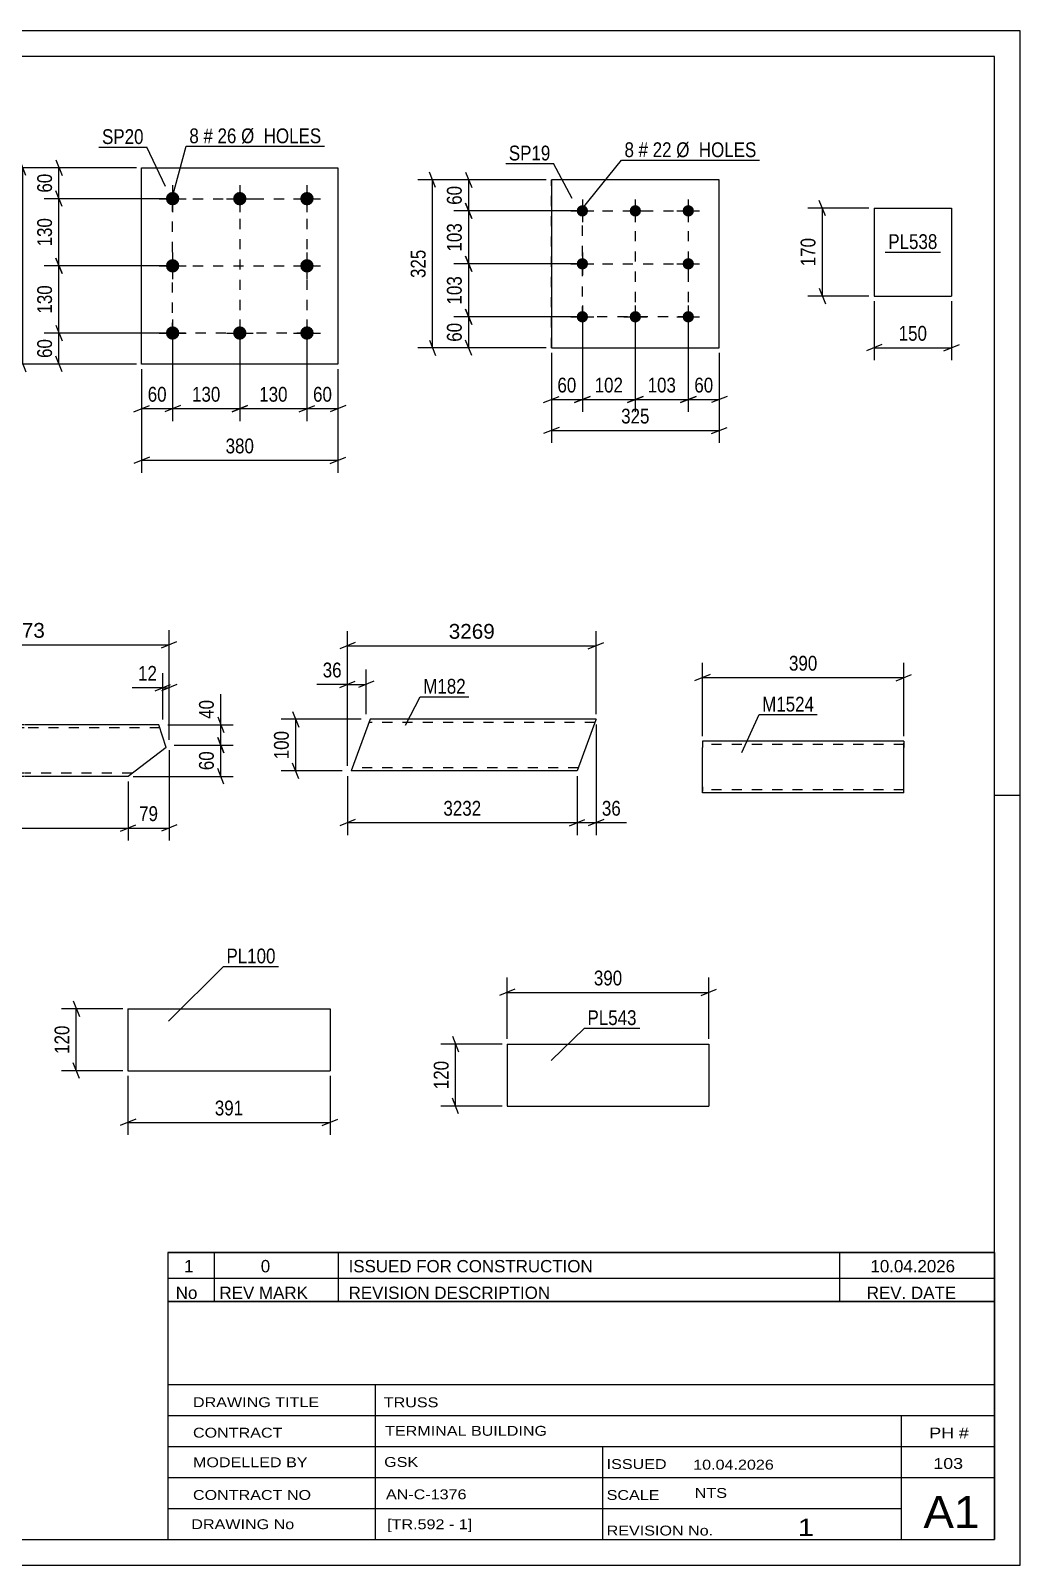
# Model space of a CAD drawing. Header units: millimetres. Extents: x -187 to 420, y 0 to 420.
# Drawn here: x 228.5 to 420, y 0 to 297 of the extents above; entities that cross this region are included whole.
import ezdxf

# ---------------------------------------------------------------- set-up
doc = ezdxf.new("R2010")
doc.units = ezdxf.units.MM
doc.linetypes.add('DXK_LINE_DOT2', pattern=[3.9198, 1.9599, -1.9599])
doc.styles.add('Arial', font='ARIAL.TTF', dxfattribs={"height": 0.2})
doc.styles.add('Arial Narrow', font='ARIALN.TTF', dxfattribs={"height": 0.2})

# ---------------------------------------------------------------- blocks, each defined once
blk = doc.blocks.new('Unknown-203760524-1117')
at = {"color": 5, "linetype": 'Continuous'}
for p, q in [((420, 297), (0, 297)), ((420, 0), (420, 297)), ((415, 292), (5, 292)), ((415, 5), (415, 292)), ((420, 149), (415, 149)), ((5, 5), (415, 5)), ((0, 0), (420, 0))]:
    blk.add_line(p, q, dxfattribs=at)
blk = doc.blocks.new('Part-203760524-2458 - 2442')
at = {"color": 2, "linetype": 'Continuous'}
for p, q in [((249.94, 232.49), (249.94, 270.49)), ((249.94, 270.49), (287.94, 270.49)), ((287.94, 270.49), (287.94, 232.49)), ((287.94, 232.49), (249.94, 232.49))]:
    blk.add_line(p, q, dxfattribs=at)
blk = doc.blocks.new('Bolt-203760524-2491 - 2442')
at = {"linetype": 'Continuous'}
for points in [[(255.94, 265.79, -1), (255.94, 263.19, -1)], [(268.94, 265.79, -1), (268.94, 263.19, -1)], [(281.94, 265.79, -1), (281.94, 263.19, -1)], [(255.94, 252.79, -1), (255.94, 250.19, -1)], [(281.94, 252.79, -1), (281.94, 250.19, -1)], [(255.94, 239.79, -1), (255.94, 237.19, -1)], [(268.94, 239.79, -1), (268.94, 237.19, -1)], [(281.94, 239.79, -1), (281.94, 237.19, -1)]]:
    blk.add_hatch(color=1, dxfattribs=at).paths.add_polyline_path(points)
at = {"color": 1, "linetype": 'Continuous'}
for p, q in [((253.34, 264.49), (258.54, 264.49)), ((255.94, 267.09), (255.94, 261.89)), ((266.34, 264.49), (271.54, 264.49)), ((268.94, 267.09), (268.94, 261.89)), ((279.34, 264.49), (284.54, 264.49)), ((281.94, 267.09), (281.94, 261.89)), ((255.94, 254.09), (255.94, 248.89)), ((281.94, 254.09), (281.94, 248.89)), ((253.34, 251.49), (258.54, 251.49)), ((279.34, 251.49), (284.54, 251.49)), ((255.94, 241.09), (255.94, 235.89)), ((268.94, 241.09), (268.94, 235.89)), ((281.94, 241.09), (281.94, 235.89)), ((253.34, 238.49), (258.54, 238.49)), ((266.34, 238.49), (271.54, 238.49)), ((279.34, 238.49), (284.54, 238.49))]:
    blk.add_line(p, q, dxfattribs=at)
blk = doc.blocks.new('Part-203760524-2839 - 2823')
at = {"color": 2, "linetype": 'Continuous'}
for p, q in [((329.24, 268.13), (329.24, 235.63)), ((361.74, 268.13), (329.24, 268.13)), ((361.74, 235.63), (361.74, 268.13)), ((329.24, 235.63), (361.74, 235.63))]:
    blk.add_line(p, q, dxfattribs=at)
at = {"color": 7, "linetype": 'DXK_LINE_DOT2'}
for p, q in [((329.24, 235.63), (329.24, 268.13)), ((361.74, 235.63), (361.74, 268.13))]:
    blk.add_line(p, q, dxfattribs=at)
blk = doc.blocks.new('Bolt-203760524-2872 - 2823')
at = {"linetype": 'Continuous'}
for points in [[(335.24, 263.23, -1), (335.24, 261.03, -1)], [(345.49, 263.23, -1), (345.49, 261.03, -1)], [(355.74, 263.23, -1), (355.74, 261.03, -1)], [(335.24, 252.98, -1), (335.24, 250.78, -1)], [(355.74, 252.98, -1), (355.74, 250.78, -1)], [(335.24, 242.73, -1), (335.24, 240.53, -1)], [(345.49, 242.73, -1), (345.49, 240.53, -1)], [(355.74, 242.73, -1), (355.74, 240.53, -1)]]:
    blk.add_hatch(color=1, dxfattribs=at).paths.add_polyline_path(points)
at = {"color": 1, "linetype": 'Continuous'}
for p, q in [((333.04, 262.13), (337.44, 262.13)), ((335.24, 264.33), (335.24, 259.93)), ((343.29, 262.13), (347.69, 262.13)), ((345.49, 264.33), (345.49, 259.93)), ((353.54, 262.13), (357.94, 262.13)), ((355.74, 264.33), (355.74, 259.93)), ((335.24, 254.08), (335.24, 249.68)), ((355.74, 254.08), (355.74, 249.68)), ((333.04, 251.88), (337.44, 251.88)), ((353.54, 251.88), (357.94, 251.88)), ((335.24, 243.83), (335.24, 239.43)), ((345.49, 243.83), (345.49, 239.43)), ((355.74, 243.83), (355.74, 239.43)), ((333.04, 241.63), (337.44, 241.63)), ((343.29, 241.63), (347.69, 241.63)), ((353.54, 241.63), (357.94, 241.63))]:
    blk.add_line(p, q, dxfattribs=at)
blk = doc.blocks.new('Part-203760524-2985 - 2971')
at = {"color": 2, "linetype": 'Continuous'}
for p, q in [((391.7, 262.65), (391.7, 245.65)), ((391.7, 262.65), (406.7, 262.65)), ((406.7, 262.65), (406.7, 245.65)), ((391.7, 245.65), (406.7, 245.65))]:
    blk.add_line(p, q, dxfattribs=at)
blk = doc.blocks.new('Part-203760524-2084 - 2068')
at = {"color": 2, "linetype": 'Continuous'}
for p, q in [((320.69, 100.88), (320.69, 88.88)), ((320.69, 100.88), (359.73, 100.88)), ((359.73, 100.88), (359.73, 88.88)), ((320.69, 88.88), (359.73, 88.88))]:
    blk.add_line(p, q, dxfattribs=at)
blk = doc.blocks.new('Part-203760524-2044 - 2028')
at = {"color": 2, "linetype": 'Continuous'}
for p, q in [((247.3, 107.72), (247.3, 95.72)), ((247.3, 107.72), (286.41, 107.72)), ((286.41, 107.72), (286.41, 95.72)), ((247.3, 95.72), (286.41, 95.72))]:
    blk.add_line(p, q, dxfattribs=at)
blk = doc.blocks.new('Part-203760524-3028 - 3012')
at = {"color": 2, "linetype": 'Continuous'}
for p, q in [((294.15, 163.73), (290.51, 153.73)), ((314.15, 163.73), (294.15, 163.73)), ((337.89, 163.73), (314.25, 163.73)), ((337.86, 163.64), (334.25, 153.73)), ((337.89, 163.73), (337.86, 163.64)), ((314.15, 153.73), (290.51, 153.73)), ((334.25, 153.73), (314.25, 153.73))]:
    blk.add_line(p, q, dxfattribs=at)
at = {"color": 7, "linetype": 'DXK_LINE_DOT2'}
for p, q in [((314.15, 163.13), (293.93, 163.13)), ((337.67, 163.13), (314.25, 163.13)), ((290.73, 154.33), (290.75, 154.38)), ((314.15, 154.33), (290.73, 154.33)), ((334.47, 154.33), (314.25, 154.33)), ((334.47, 154.33), (334.49, 154.38))]:
    blk.add_line(p, q, dxfattribs=at)
blk = doc.blocks.new('Part-203760524-3554 - 3538')
at = {"color": 2, "linetype": 'Continuous'}
for p, q in [((198.23, 155.84), (205.65, 161.49)), ((207.22, 162.69), (205.65, 161.49)), ((227.22, 162.69), (207.22, 162.69)), ((253.29, 162.69), (227.32, 162.69)), ((254.67, 158.29), (253.29, 162.69)), ((254.67, 158.29), (247.32, 152.69)), ((198.84, 153.89), (198.23, 155.84)), ((199.18, 152.78), (198.84, 153.89)), ((199.21, 152.69), (199.18, 152.78)), ((227.22, 152.69), (199.21, 152.69)), ((247.32, 152.69), (227.32, 152.69))]:
    blk.add_line(p, q, dxfattribs=at)
at = {"color": 7, "linetype": 'DXK_LINE_DOT2'}
for p, q in [((207.22, 162.69), (206.25, 161.95)), ((227.22, 162.09), (206.44, 162.09)), ((253.48, 162.09), (227.32, 162.09)), ((198.84, 153.89), (199.1, 153.04)), ((227.22, 153.29), (199.02, 153.29)), ((248.11, 153.29), (227.32, 153.29))]:
    blk.add_line(p, q, dxfattribs=at)
blk = doc.blocks.new('Part-203760524-9007 - 9001')
at = {"color": 2, "linetype": 'Continuous'}
for p, q in [((358.46, 159.48), (358.46, 158.28)), ((397.47, 159.48), (358.46, 159.48)), ((358.46, 150.68), (358.46, 158.28)), ((397.47, 159.48), (397.47, 159.39)), ((397.47, 159.39), (397.47, 158.28)), ((397.47, 149.48), (397.47, 158.28)), ((358.46, 149.57), (358.46, 150.68)), ((358.46, 149.48), (358.46, 149.57)), ((397.47, 149.48), (358.46, 149.48))]:
    blk.add_line(p, q, dxfattribs=at)
at = {"color": 7, "linetype": 'DXK_LINE_DOT2'}
for p, q in [((397.47, 158.88), (358.46, 158.88)), ((397.47, 159.48), (397.47, 159.48)), ((397.47, 158.28), (397.47, 159.13)), ((358.46, 150.68), (358.46, 149.83)), ((358.46, 150.08), (358.46, 150.13)), ((397.47, 150.08), (358.46, 150.08)), ((358.46, 149.48), (358.46, 149.48)), ((397.47, 150.08), (397.47, 150.13))]:
    blk.add_line(p, q, dxfattribs=at)
blk = doc.blocks.new('Rectangle-203760524-2578 - 2442')
at = {"color": 1, "linetype": 'DXK_LINE_DOT2'}
blk.add_lwpolyline([(255.94, 264.49), (281.94, 264.49), (281.94, 238.49), (255.94, 238.49), (255.94, 264.49)], close=True, dxfattribs=at)
blk = doc.blocks.new('Rectangle-203760524-2958 - 2823')
at = {"color": 1, "linetype": 'DXK_LINE_DOT2'}
blk.add_lwpolyline([(335.24, 262.13), (355.74, 262.13), (355.74, 241.63), (335.24, 241.63), (335.24, 262.13)], close=True, dxfattribs=at)
blk = doc.blocks.new('Line-203760524-2571 - 2442')
at = {"color": 1, "linetype": 'DXK_LINE_DOT2'}
blk.add_line((268.94, 264.49), (268.94, 238.49), dxfattribs=at)
blk = doc.blocks.new('Line-203760524-2951 - 2823')
at = {"color": 1, "linetype": 'DXK_LINE_DOT2'}
blk.add_line((345.49, 262.13), (345.49, 241.63), dxfattribs=at)
blk = doc.blocks.new('Line-203760524-2564 - 2442')
at = {"color": 1, "linetype": 'DXK_LINE_DOT2'}
blk.add_line((255.94, 251.49), (281.94, 251.49), dxfattribs=at)
blk = doc.blocks.new('Line-203760524-2945 - 2823')
at = {"color": 1, "linetype": 'DXK_LINE_DOT2'}
blk.add_line((335.24, 251.88), (357.93, 251.88), dxfattribs=at)
blk = doc.blocks.new('StraightDimension-203760524-2497 - 2442')
at = {"color": 7, "linetype": 'Continuous'}
for p, q in [((254.94, 238.49), (231.09, 238.49)), ((233.34, 239.99), (234.54, 236.99)), ((233.94, 232.49), (233.94, 238.49)), ((248.94, 232.49), (231.09, 232.49)), ((234.54, 230.99), (233.34, 233.99))]:
    blk.add_line(p, q, dxfattribs=at)
at = {"color": 0}
blk.add_wipeout([(233.19, 237.92), (228.99, 237.92), (228.99, 233.06), (233.19, 233.06)], dxfattribs=at)
at = {"color": 3, "style": 'Arial Narrow'}
blk.add_text('60', height=2.863, rotation=90.0002, dxfattribs=at).set_placement((232.59, 233.66))
blk = doc.blocks.new('StraightDimension-203760524-2518 - 2442')
at = {"color": 7, "linetype": 'Continuous'}
for p, q in [((248.94, 270.49), (224.09, 270.49)), ((227.54, 268.99), (226.34, 271.99)), ((226.94, 232.49), (226.94, 270.49)), ((248.94, 232.49), (224.09, 232.49)), ((226.34, 233.99), (227.54, 230.99))]:
    blk.add_line(p, q, dxfattribs=at)
at = {"color": 0}
blk.add_wipeout([(226.19, 254.83), (221.99, 254.83), (221.99, 248.15), (226.19, 248.15)], dxfattribs=at)
at = {"color": 3, "style": 'Arial Narrow'}
blk.add_text('380', height=2.863, rotation=90.0002, dxfattribs=at).set_placement((225.59, 248.75))
blk = doc.blocks.new('StraightDimension-203760524-2551 - 2442')
at = {"color": 7, "linetype": 'Continuous'}
for p, q in [((255.94, 237.49), (255.94, 221.45)), ((268.94, 237.49), (268.94, 221.45)), ((257.44, 224.45), (254.44, 223.25)), ((255.94, 223.85), (268.94, 223.85)), ((267.44, 223.25), (270.44, 224.45))]:
    blk.add_line(p, q, dxfattribs=at)
at = {"color": 0}
blk.add_wipeout([(265.79, 224.6), (265.79, 228.8), (259.1, 228.8), (259.1, 224.6)], dxfattribs=at)
at = {"color": 3, "style": 'Arial Narrow'}
blk.add_text('130', height=2.863, dxfattribs=at).set_placement((259.7, 225.2))
blk = doc.blocks.new('StraightDimension-203760524-2493 - 2442')
at = {"color": 7, "linetype": 'Continuous'}
for p, q in [((254.94, 264.49), (231.09, 264.49)), ((234.54, 262.99), (233.34, 265.99)), ((233.94, 251.49), (233.94, 264.49)), ((233.34, 252.99), (234.54, 249.99)), ((254.94, 251.49), (231.09, 251.49))]:
    blk.add_line(p, q, dxfattribs=at)
at = {"color": 0}
blk.add_wipeout([(233.19, 261.33), (228.99, 261.33), (228.99, 254.65), (233.19, 254.65)], dxfattribs=at)
at = {"color": 3, "style": 'Arial Narrow'}
blk.add_text('130', height=2.863, rotation=90.0002, dxfattribs=at).set_placement((232.59, 255.25))
blk = doc.blocks.new('StraightDimension-203760524-2495 - 2442')
at = {"color": 7, "linetype": 'Continuous'}
for p, q in [((234.54, 249.99), (233.34, 252.99)), ((254.94, 251.49), (231.09, 251.49)), ((233.94, 238.49), (233.94, 251.49)), ((254.94, 238.49), (231.09, 238.49)), ((233.34, 239.99), (234.54, 236.99))]:
    blk.add_line(p, q, dxfattribs=at)
at = {"color": 0}
blk.add_wipeout([(233.19, 248.33), (228.99, 248.33), (228.99, 241.65), (233.19, 241.65)], dxfattribs=at)
at = {"color": 3, "style": 'Arial Narrow'}
blk.add_text('130', height=2.863, rotation=90.0002, dxfattribs=at).set_placement((232.59, 242.25))
blk = doc.blocks.new('StraightDimension-203760524-2507 - 2442')
at = {"color": 7, "linetype": 'Continuous'}
for p, q in [((248.94, 270.49), (231.09, 270.49)), ((233.34, 271.99), (234.54, 268.99)), ((233.94, 264.49), (233.94, 270.49)), ((254.94, 264.49), (231.09, 264.49)), ((234.54, 262.99), (233.34, 265.99))]:
    blk.add_line(p, q, dxfattribs=at)
at = {"color": 0}
blk.add_wipeout([(233.19, 269.92), (228.99, 269.92), (228.99, 265.06), (233.19, 265.06)], dxfattribs=at)
at = {"color": 3, "style": 'Arial Narrow'}
blk.add_text('60', height=2.863, rotation=90.0002, dxfattribs=at).set_placement((232.59, 265.66))
blk = doc.blocks.new('StraightDimension-203760524-2529 - 2442')
at = {"color": 7, "linetype": 'Continuous'}
for p, q in [((255.94, 237.49), (255.94, 221.45)), ((249.94, 231.49), (249.94, 221.45)), ((248.44, 223.25), (251.44, 224.45)), ((249.94, 223.85), (255.94, 223.85)), ((257.44, 224.45), (254.44, 223.25))]:
    blk.add_line(p, q, dxfattribs=at)
at = {"color": 0}
blk.add_wipeout([(255.37, 224.6), (255.37, 228.8), (250.52, 228.8), (250.52, 224.6)], dxfattribs=at)
at = {"color": 3, "style": 'Arial Narrow'}
blk.add_text('60', height=2.863, dxfattribs=at).set_placement((251.12, 225.2))
blk = doc.blocks.new('StraightDimension-203760524-2539 - 2442')
at = {"color": 7, "linetype": 'Continuous'}
for p, q in [((281.94, 237.49), (281.94, 221.45)), ((287.94, 231.49), (287.94, 221.45)), ((280.44, 223.25), (283.44, 224.45)), ((281.94, 223.85), (287.94, 223.85)), ((289.44, 224.45), (286.44, 223.25))]:
    blk.add_line(p, q, dxfattribs=at)
at = {"color": 0}
blk.add_wipeout([(287.37, 224.6), (287.37, 228.8), (282.52, 228.8), (282.52, 224.6)], dxfattribs=at)
at = {"color": 3, "style": 'Arial Narrow'}
blk.add_text('60', height=2.863, dxfattribs=at).set_placement((283.12, 225.2))
blk = doc.blocks.new('StraightDimension-203760524-2549 - 2442')
at = {"color": 7, "linetype": 'Continuous'}
for p, q in [((268.94, 237.49), (268.94, 221.45)), ((281.94, 237.49), (281.94, 221.45)), ((270.44, 224.45), (267.44, 223.25)), ((268.94, 223.85), (281.94, 223.85)), ((280.44, 223.25), (283.44, 224.45))]:
    blk.add_line(p, q, dxfattribs=at)
at = {"color": 0}
blk.add_wipeout([(278.79, 224.6), (278.79, 228.8), (272.1, 228.8), (272.1, 224.6)], dxfattribs=at)
at = {"color": 3, "style": 'Arial Narrow'}
blk.add_text('130', height=2.863, dxfattribs=at).set_placement((272.7, 225.2))
blk = doc.blocks.new('StraightDimension-203760524-2554 - 2442')
at = {"color": 7, "linetype": 'Continuous'}
for p, q in [((249.94, 231.49), (249.94, 211.45)), ((287.94, 231.49), (287.94, 211.45)), ((251.44, 214.45), (248.44, 213.25)), ((249.94, 213.85), (287.94, 213.85)), ((286.44, 213.25), (289.44, 214.45))]:
    blk.add_line(p, q, dxfattribs=at)
at = {"color": 0}
blk.add_wipeout([(272.29, 214.6), (272.29, 218.8), (265.6, 218.8), (265.6, 214.6)], dxfattribs=at)
at = {"color": 3, "style": 'Arial Narrow'}
blk.add_text('380', height=2.863, dxfattribs=at).set_placement((266.2, 215.2))
blk = doc.blocks.new('StraightDimension-203760524-2931 - 2823')
at = {"color": 7, "linetype": 'Continuous'}
for p, q in [((334.24, 241.63), (310.39, 241.63)), ((312.64, 243.13), (313.84, 240.13)), ((313.24, 235.63), (313.24, 241.63)), ((328.24, 235.63), (310.39, 235.63)), ((313.84, 234.13), (312.64, 237.13))]:
    blk.add_line(p, q, dxfattribs=at)
at = {"color": 0}
blk.add_wipeout([(312.49, 241.05), (308.29, 241.05), (308.29, 236.2), (312.49, 236.2)], dxfattribs=at)
at = {"color": 3, "style": 'Arial Narrow'}
blk.add_text('60', height=2.863, rotation=90.0002, dxfattribs=at).set_placement((311.89, 236.8))
blk = doc.blocks.new('StraightDimension-203760524-2874 - 2823')
at = {"color": 7, "linetype": 'Continuous'}
for p, q in [((329.24, 234.63), (329.24, 217.23)), ((361.74, 234.63), (361.74, 217.23)), ((330.74, 220.23), (327.74, 219.03)), ((360.24, 219.03), (363.24, 220.23)), ((329.24, 219.63), (361.74, 219.63))]:
    blk.add_line(p, q, dxfattribs=at)
at = {"color": 0}
blk.add_wipeout([(348.83, 220.38), (348.83, 224.58), (342.15, 224.58), (342.15, 220.38)], dxfattribs=at)
at = {"color": 3, "style": 'Arial Narrow'}
blk.add_text('325', height=2.863, dxfattribs=at).set_placement((342.75, 220.98))
blk = doc.blocks.new('StraightDimension-203760524-2885 - 2823')
at = {"color": 7, "linetype": 'Continuous'}
for p, q in [((335.24, 240.63), (335.24, 223.23)), ((329.24, 234.63), (329.24, 223.23)), ((327.74, 225.03), (330.74, 226.23)), ((336.74, 226.23), (333.74, 225.03)), ((329.24, 225.63), (335.24, 225.63))]:
    blk.add_line(p, q, dxfattribs=at)
at = {"color": 0}
blk.add_wipeout([(334.67, 226.38), (334.67, 230.58), (329.81, 230.58), (329.81, 226.38)], dxfattribs=at)
at = {"color": 3, "style": 'Arial Narrow'}
blk.add_text('60', height=2.863, dxfattribs=at).set_placement((330.41, 226.98))
blk = doc.blocks.new('StraightDimension-203760524-2895 - 2823')
at = {"color": 7, "linetype": 'Continuous'}
for p, q in [((355.74, 240.63), (355.74, 223.23)), ((361.74, 234.63), (361.74, 223.23)), ((354.24, 225.03), (357.24, 226.23)), ((363.24, 226.23), (360.24, 225.03)), ((355.74, 225.63), (361.74, 225.63))]:
    blk.add_line(p, q, dxfattribs=at)
at = {"color": 0}
blk.add_wipeout([(361.17, 226.38), (361.17, 230.58), (356.31, 230.58), (356.31, 226.38)], dxfattribs=at)
at = {"color": 3, "style": 'Arial Narrow'}
blk.add_text('60', height=2.863, dxfattribs=at).set_placement((356.91, 226.98))
blk = doc.blocks.new('StraightDimension-203760524-2905 - 2823')
at = {"color": 7, "linetype": 'Continuous'}
for p, q in [((345.49, 240.63), (345.49, 223.23)), ((355.74, 240.63), (355.74, 223.23)), ((343.99, 225.03), (346.99, 226.23)), ((357.24, 226.23), (354.24, 225.03)), ((345.49, 225.63), (355.74, 225.63))]:
    blk.add_line(p, q, dxfattribs=at)
at = {"color": 0}
blk.add_wipeout([(353.96, 226.38), (353.96, 230.58), (347.27, 230.58), (347.27, 226.38)], dxfattribs=at)
at = {"color": 3, "style": 'Arial Narrow'}
blk.add_text('103', height=2.863, dxfattribs=at).set_placement((347.87, 226.98))
blk = doc.blocks.new('StraightDimension-203760524-2907 - 2823')
at = {"color": 7, "linetype": 'Continuous'}
for p, q in [((335.24, 240.63), (335.24, 223.23)), ((345.49, 240.63), (345.49, 223.23)), ((333.74, 225.03), (336.74, 226.23)), ((346.99, 226.23), (343.99, 225.03)), ((335.24, 225.63), (345.49, 225.63))]:
    blk.add_line(p, q, dxfattribs=at)
at = {"color": 0}
blk.add_wipeout([(343.71, 226.38), (343.71, 230.58), (337.02, 230.58), (337.02, 226.38)], dxfattribs=at)
at = {"color": 3, "style": 'Arial Narrow'}
blk.add_text('102', height=2.863, dxfattribs=at).set_placement((337.62, 226.98))
blk = doc.blocks.new('StraightDimension-203760524-2910 - 2823')
at = {"color": 7, "linetype": 'Continuous'}
for p, q in [((328.24, 268.13), (303.39, 268.13)), ((306.84, 266.63), (305.64, 269.63)), ((306.24, 235.63), (306.24, 268.13)), ((328.24, 235.63), (303.39, 235.63)), ((305.64, 237.13), (306.84, 234.13))]:
    blk.add_line(p, q, dxfattribs=at)
at = {"color": 0}
blk.add_wipeout([(305.49, 255.22), (301.29, 255.22), (301.29, 248.53), (305.49, 248.53)], dxfattribs=at)
at = {"color": 3, "style": 'Arial Narrow'}
blk.add_text('325', height=2.863, rotation=90.0002, dxfattribs=at).set_placement((304.89, 249.13))
blk = doc.blocks.new('StraightDimension-203760524-2921 - 2823')
at = {"color": 7, "linetype": 'Continuous'}
for p, q in [((328.24, 268.13), (310.39, 268.13)), ((312.64, 269.63), (313.84, 266.63)), ((313.24, 262.13), (313.24, 268.13)), ((334.24, 262.13), (310.39, 262.13)), ((313.84, 260.63), (312.64, 263.63))]:
    blk.add_line(p, q, dxfattribs=at)
at = {"color": 0}
blk.add_wipeout([(312.49, 267.55), (308.29, 267.55), (308.29, 262.7), (312.49, 262.7)], dxfattribs=at)
at = {"color": 3, "style": 'Arial Narrow'}
blk.add_text('60', height=2.863, rotation=90.0002, dxfattribs=at).set_placement((311.89, 263.3))
blk = doc.blocks.new('StraightDimension-203760524-2941 - 2823')
at = {"color": 7, "linetype": 'Continuous'}
for p, q in [((334.24, 262.13), (310.39, 262.13)), ((312.64, 263.63), (313.84, 260.63)), ((313.24, 251.88), (313.24, 262.13)), ((313.84, 250.38), (312.64, 253.38)), ((334.24, 251.88), (310.39, 251.88))]:
    blk.add_line(p, q, dxfattribs=at)
at = {"color": 0}
blk.add_wipeout([(312.49, 260.34), (308.29, 260.34), (308.29, 253.66), (312.49, 253.66)], dxfattribs=at)
at = {"color": 3, "style": 'Arial Narrow'}
blk.add_text('103', height=2.863, rotation=90.0002, dxfattribs=at).set_placement((311.89, 254.26))
blk = doc.blocks.new('StraightDimension-203760524-2943 - 2823')
at = {"color": 7, "linetype": 'Continuous'}
for p, q in [((312.64, 253.38), (313.84, 250.38)), ((334.24, 251.88), (310.39, 251.88)), ((313.24, 241.63), (313.24, 251.88)), ((334.24, 241.63), (310.39, 241.63)), ((313.84, 240.13), (312.64, 243.13))]:
    blk.add_line(p, q, dxfattribs=at)
at = {"color": 0}
blk.add_wipeout([(312.49, 250.09), (308.29, 250.09), (308.29, 243.41), (312.49, 243.41)], dxfattribs=at)
at = {"color": 3, "style": 'Arial Narrow'}
blk.add_text('103', height=2.863, rotation=90.0002, dxfattribs=at).set_placement((311.89, 244.01))
blk = doc.blocks.new('StraightDimension-203760524-2987 - 2971')
at = {"color": 7, "linetype": 'Continuous'}
for p, q in [((390.7, 262.65), (378.85, 262.65)), ((382.3, 261.15), (381.1, 264.15)), ((381.7, 245.65), (381.7, 262.65)), ((381.1, 247.15), (382.3, 244.15)), ((390.7, 245.65), (378.85, 245.65))]:
    blk.add_line(p, q, dxfattribs=at)
at = {"color": 0}
blk.add_wipeout([(380.95, 257.49), (376.75, 257.49), (376.75, 250.81), (380.95, 250.81)], dxfattribs=at)
at = {"color": 3, "style": 'Arial Narrow'}
blk.add_text('170', height=2.863, rotation=90.0002, dxfattribs=at).set_placement((380.35, 251.41))
blk = doc.blocks.new('StraightDimension-203760524-2998 - 2971')
at = {"color": 7, "linetype": 'Continuous'}
for p, q in [((391.7, 244.65), (391.7, 233.25)), ((406.7, 244.65), (406.7, 233.25)), ((393.2, 236.25), (390.2, 235.05)), ((391.7, 235.65), (406.7, 235.65)), ((405.2, 235.05), (408.2, 236.25))]:
    blk.add_line(p, q, dxfattribs=at)
at = {"color": 0}
blk.add_wipeout([(402.54, 236.4), (402.54, 240.6), (395.86, 240.6), (395.86, 236.4)], dxfattribs=at)
at = {"color": 3, "style": 'Arial Narrow'}
blk.add_text('150', height=2.863, dxfattribs=at).set_placement((396.46, 237))
blk = doc.blocks.new('StraightDimension-203760524-2086 - 2068')
at = {"color": 7, "linetype": 'Continuous'}
for p, q in [((320.69, 101.88), (320.69, 113.73)), ((359.73, 101.88), (359.73, 113.73)), ((322.19, 111.48), (319.19, 110.28)), ((320.69, 110.88), (359.73, 110.88)), ((358.23, 110.28), (361.23, 111.48))]:
    blk.add_line(p, q, dxfattribs=at)
at = {"color": 0}
blk.add_wipeout([(343.55, 111.63), (343.55, 115.83), (336.87, 115.83), (336.87, 111.63)], dxfattribs=at)
at = {"color": 3, "style": 'Arial Narrow'}
blk.add_text('390', height=2.863, dxfattribs=at).set_placement((337.47, 112.23))
blk = doc.blocks.new('StraightDimension-203760524-2097 - 2068')
at = {"color": 7, "linetype": 'Continuous'}
for p, q in [((310.09, 102.38), (311.29, 99.38)), ((319.69, 100.88), (307.84, 100.88)), ((310.69, 88.88), (310.69, 100.88)), ((311.29, 87.38), (310.09, 90.38)), ((319.69, 88.88), (307.84, 88.88))]:
    blk.add_line(p, q, dxfattribs=at)
at = {"color": 0}
blk.add_wipeout([(309.94, 98.23), (305.74, 98.23), (305.74, 91.54), (309.94, 91.54)], dxfattribs=at)
at = {"color": 3, "style": 'Arial Narrow'}
blk.add_text('120', height=2.863, rotation=90.0002, dxfattribs=at).set_placement((309.34, 92.14))
blk = doc.blocks.new('StraightDimension-203760524-2057 - 2028')
at = {"color": 7, "linetype": 'Continuous'}
for p, q in [((246.3, 107.72), (234.45, 107.72)), ((236.7, 109.22), (237.9, 106.22)), ((237.3, 95.72), (237.3, 107.72)), ((246.3, 95.72), (234.45, 95.72)), ((237.9, 94.22), (236.7, 97.22))]:
    blk.add_line(p, q, dxfattribs=at)
at = {"color": 0}
blk.add_wipeout([(236.55, 105.07), (232.35, 105.07), (232.35, 98.38), (236.55, 98.38)], dxfattribs=at)
at = {"color": 3, "style": 'Arial Narrow'}
blk.add_text('120', height=2.863, rotation=90.0002, dxfattribs=at).set_placement((235.95, 98.98))
blk = doc.blocks.new('StraightDimension-203760524-2046 - 2028')
at = {"color": 7, "linetype": 'Continuous'}
for p, q in [((247.3, 94.72), (247.3, 83.32)), ((286.41, 94.72), (286.41, 83.32)), ((248.8, 86.32), (245.8, 85.12)), ((284.91, 85.12), (287.91, 86.32)), ((247.3, 85.72), (286.41, 85.72))]:
    blk.add_line(p, q, dxfattribs=at)
at = {"color": 0}
blk.add_wipeout([(270.2, 86.47), (270.2, 90.67), (263.51, 90.67), (263.51, 86.47)], dxfattribs=at)
at = {"color": 3, "style": 'Arial Narrow'}
blk.add_text('391', height=2.863, dxfattribs=at).set_placement((264.11, 87.07))
blk = doc.blocks.new('StraightDimension-203760524-3070 - 3012')
at = {"color": 7, "linetype": 'Continuous'}
for p, q in [((337.89, 162.73), (337.89, 141.33)), ((334.25, 152.73), (334.25, 141.33)), ((332.75, 143.13), (335.75, 144.33)), ((334.25, 143.73), (337.89, 143.73)), ((339.39, 144.33), (336.39, 143.13))]:
    blk.add_line(p, q, dxfattribs=at)
at = {"color": 0}
blk.add_wipeout([(343.27, 144.48), (343.27, 148.68), (338.42, 148.68), (338.42, 144.48)], dxfattribs=at)
at = {"color": 7, "linetype": 'Continuous'}
blk.add_line((337.89, 143.73), (343.8, 143.73), dxfattribs=at)
blk.add_line((337.89, 143.73), (343.8, 143.73), dxfattribs=at)
at = {"color": 3, "style": 'Arial Narrow'}
blk.add_text('36', height=2.863, dxfattribs=at).set_placement((339.02, 145.08))
blk = doc.blocks.new('StraightDimension-203760524-3031 - 3012')
at = {"color": 7, "linetype": 'Continuous'}
for p, q in [((292.41, 163.73), (276.92, 163.73)), ((279.17, 165.23), (280.37, 162.23)), ((279.77, 153.73), (279.77, 163.73)), ((280.37, 152.23), (279.17, 155.23)), ((288.77, 153.73), (276.92, 153.73))]:
    blk.add_line(p, q, dxfattribs=at)
at = {"color": 0}
blk.add_wipeout([(279.02, 162.07), (274.82, 162.07), (274.82, 155.39), (279.02, 155.39)], dxfattribs=at)
at = {"color": 3, "style": 'Arial Narrow'}
blk.add_text('100', height=2.863, rotation=90.0002, dxfattribs=at).set_placement((278.42, 155.99))
blk = doc.blocks.new('StraightDimension-203760524-3088 - 3012')
at = {"color": 7, "linetype": 'Continuous'}
for p, q in [((291.27, 178.57), (288.27, 177.37)), ((289.77, 154.73), (289.77, 180.82)), ((336.39, 177.37), (339.39, 178.57)), ((337.89, 164.73), (337.89, 180.82)), ((289.77, 177.97), (337.89, 177.97))]:
    blk.add_line(p, q, dxfattribs=at)
at = {"color": 0}
blk.add_wipeout([(318.88, 178.72), (318.88, 182.92), (308.78, 182.92), (308.78, 178.72)], dxfattribs=at)
at = {"color": 3, "style": 'Arial'}
blk.add_text('3269', height=2.865, dxfattribs=at).set_placement((309.38, 179.32))
blk = doc.blocks.new('StraightDimension-203760524-3053 - 3012')
at = {"color": 7, "linetype": 'Continuous'}
for p, q in [((289.77, 152.73), (289.77, 141.33)), ((334.25, 152.73), (334.25, 141.33)), ((291.27, 144.33), (288.27, 143.13)), ((289.77, 143.73), (334.25, 143.73)), ((332.75, 143.13), (335.75, 144.33))]:
    blk.add_line(p, q, dxfattribs=at)
at = {"color": 0}
blk.add_wipeout([(316.27, 144.48), (316.27, 148.68), (307.75, 148.68), (307.75, 144.48)], dxfattribs=at)
at = {"color": 3, "style": 'Arial Narrow'}
blk.add_text('3232', height=2.863, dxfattribs=at).set_placement((308.35, 145.08))
blk = doc.blocks.new('StraightDimension-203760524-3099 - 3012')
at = {"color": 7, "linetype": 'Continuous'}
for p, q in [((289.77, 154.73), (289.77, 173.34)), ((293.41, 164.73), (293.41, 173.34)), ((288.27, 169.89), (291.27, 171.09)), ((289.77, 170.49), (293.41, 170.49)), ((294.91, 171.09), (291.91, 169.89))]:
    blk.add_line(p, q, dxfattribs=at)
at = {"color": 0}
blk.add_wipeout([(289.24, 171.24), (289.24, 175.44), (284.39, 175.44), (284.39, 171.24)], dxfattribs=at)
at = {"color": 7, "linetype": 'Continuous'}
blk.add_line((289.77, 170.49), (283.86, 170.49), dxfattribs=at)
blk.add_line((289.77, 170.49), (283.86, 170.49), dxfattribs=at)
at = {"color": 3, "style": 'Arial Narrow'}
blk.add_text('36', height=2.863, dxfattribs=at).set_placement((284.99, 171.84))
blk = doc.blocks.new('StraightDimension-203760524-3668 - 3538')
at = {"color": 7, "linetype": 'Continuous'}
for p, q in [((199.21, 151.69), (199.21, 140.29)), ((247.32, 151.69), (247.32, 140.29)), ((200.71, 143.29), (197.71, 142.09)), ((199.21, 142.69), (247.32, 142.69)), ((245.82, 142.09), (248.82, 143.29))]:
    blk.add_line(p, q, dxfattribs=at)
at = {"color": 0}
blk.add_wipeout([(227.52, 143.44), (227.52, 147.64), (219.01, 147.64), (219.01, 143.44)], dxfattribs=at)
at = {"color": 3, "style": 'Arial Narrow'}
blk.add_text('3083', height=2.863, dxfattribs=at).set_placement((219.61, 144.04))
blk = doc.blocks.new('StraightDimension-203760524-3633 - 3538')
at = {"color": 7, "linetype": 'Continuous'}
for p, q in [((255.26, 157.74), (255.26, 140.29)), ((247.32, 151.69), (247.32, 140.29)), ((245.82, 142.09), (248.82, 143.29)), ((247.32, 142.69), (255.26, 142.69)), ((256.76, 143.29), (253.76, 142.09))]:
    blk.add_line(p, q, dxfattribs=at)
at = {"color": 0}
blk.add_wipeout([(253.72, 143.44), (253.72, 147.64), (248.86, 147.64), (248.86, 143.44)], dxfattribs=at)
at = {"color": 3, "style": 'Arial Narrow'}
blk.add_text('79', height=2.863, dxfattribs=at).set_placement((249.46, 144.04))
blk = doc.blocks.new('StraightDimension-203760524-3693 - 3538')
at = {"color": 7, "linetype": 'Continuous'}
for p, q in [((264.66, 164.19), (265.86, 161.19)), ((255.03, 162.69), (267.66, 162.69)), ((265.26, 158.74), (265.26, 162.69)), ((256.26, 158.74), (267.66, 158.74)), ((265.86, 157.24), (264.66, 160.24))]:
    blk.add_line(p, q, dxfattribs=at)
at = {"color": 0}
blk.add_wipeout([(264.51, 168.07), (260.31, 168.07), (260.31, 163.22), (264.51, 163.22)], dxfattribs=at)
at = {"color": 7, "linetype": 'Continuous'}
blk.add_line((265.26, 162.69), (265.26, 168.6), dxfattribs=at)
blk.add_line((265.26, 162.69), (265.26, 168.6), dxfattribs=at)
at = {"color": 3, "style": 'Arial Narrow'}
blk.add_text('40', height=2.863, rotation=90.0002, dxfattribs=at).set_placement((263.91, 163.82))
blk = doc.blocks.new('StraightDimension-203760524-3717 - 3538')
at = {"color": 7, "linetype": 'Continuous'}
for p, q in [((256.26, 158.74), (267.66, 158.74)), ((264.66, 160.24), (265.86, 157.24)), ((265.26, 152.69), (265.26, 158.74)), ((248.32, 152.69), (267.66, 152.69)), ((265.86, 151.19), (264.66, 154.19))]:
    blk.add_line(p, q, dxfattribs=at)
at = {"color": 0}
blk.add_wipeout([(264.51, 158.14), (260.31, 158.14), (260.31, 153.29), (264.51, 153.29)], dxfattribs=at)
at = {"color": 3, "style": 'Arial Narrow'}
blk.add_text('60', height=2.863, rotation=90.0002, dxfattribs=at).set_placement((263.91, 153.89))
blk = doc.blocks.new('StraightDimension-203760524-3742 - 3538')
at = {"color": 7, "linetype": 'Continuous'}
for p, q in [((199.73, 178.76), (196.73, 177.56)), ((198.23, 156.84), (198.23, 181.01)), ((253.76, 177.56), (256.76, 178.76)), ((255.26, 159.74), (255.26, 181.01)), ((198.23, 178.16), (255.26, 178.16))]:
    blk.add_line(p, q, dxfattribs=at)
at = {"color": 0}
blk.add_wipeout([(231.79, 178.91), (231.79, 183.11), (221.7, 183.11), (221.7, 178.91)], dxfattribs=at)
at = {"color": 3, "style": 'Arial'}
blk.add_text('3173', height=2.865, dxfattribs=at).set_placement((222.3, 179.51))
blk = doc.blocks.new('StraightDimension-203760524-3753 - 3538')
at = {"color": 7, "linetype": 'Continuous'}
for p, q in [((254.03, 163.69), (254.03, 172.69)), ((255.26, 159.74), (255.26, 172.69)), ((252.53, 169.24), (255.53, 170.44)), ((256.76, 170.44), (253.76, 169.24)), ((254.03, 169.84), (255.26, 169.84))]:
    blk.add_line(p, q, dxfattribs=at)
at = {"color": 0}
blk.add_wipeout([(253.5, 170.59), (253.5, 174.79), (248.65, 174.79), (248.65, 170.59)], dxfattribs=at)
at = {"color": 7, "linetype": 'Continuous'}
blk.add_line((254.03, 169.84), (248.12, 169.84), dxfattribs=at)
blk.add_line((254.03, 169.84), (248.12, 169.84), dxfattribs=at)
at = {"color": 3, "style": 'Arial Narrow'}
blk.add_text('12', height=2.863, dxfattribs=at).set_placement((249.25, 171.19))
blk = doc.blocks.new('StraightDimension-203760524-9009 - 9001')
at = {"color": 7, "linetype": 'Continuous'}
for p, q in [((359.96, 172.4), (356.96, 171.2)), ((358.46, 160.48), (358.46, 174.65)), ((395.97, 171.2), (398.97, 172.4)), ((397.47, 160.48), (397.47, 174.65)), ((358.46, 171.8), (397.47, 171.8))]:
    blk.add_line(p, q, dxfattribs=at)
at = {"color": 0}
blk.add_wipeout([(381.31, 172.55), (381.31, 176.75), (374.63, 176.75), (374.63, 172.55)], dxfattribs=at)
at = {"color": 3, "style": 'Arial Narrow'}
blk.add_text('390', height=2.863, dxfattribs=at).set_placement((375.23, 173.15))
blk = doc.blocks.new('Mark-203760524-2454 - 2442')
at = {"color": 0}
blk.add_wipeout([(250.32, 275.07), (250.32, 278.07), (242.28, 278.07), (242.28, 275.07)], dxfattribs=at)
blk.add_wipeout([(250.32, 275.07), (250.32, 278.07), (242.28, 278.07), (242.28, 275.07)], dxfattribs=at)
at = {"color": 30, "linetype": 'Continuous'}
for p in [(241.68, 274.47), (254.59, 266.84)]:
    blk.add_line(p, (250.92, 274.47), dxfattribs=at)
at = {"color": 3, "style": 'Arial Narrow'}
blk.add_text('SP20', height=2.863, dxfattribs=at).set_placement((242.28, 275.07))
blk = doc.blocks.new('Mark-203760524-2487 - 2442')
at = {"color": 0}
blk.add_wipeout([(261.01, 275.22), (261.01, 278.22), (259.18, 278.22), (259.18, 275.22)], dxfattribs=at)
blk.add_wipeout([(261.01, 275.22), (261.01, 278.22), (259.18, 278.22), (259.18, 275.22)], dxfattribs=at)
at = {"color": 7, "linetype": 'Continuous'}
blk.add_line((255.78, 264.4), (258.58, 274.62), dxfattribs=at)
at = {"color": 0}
blk.add_wipeout([(263.73, 275.22), (263.73, 278.22), (261.91, 278.22), (261.91, 275.22)], dxfattribs=at)
blk.add_wipeout([(263.73, 275.22), (263.73, 278.22), (261.91, 278.22), (261.91, 275.22)], dxfattribs=at)
at = {"color": 3, "style": 'Arial Narrow'}
blk.add_text('8', height=2.86, dxfattribs=at).set_placement((259.18, 275.22))
at = {"color": 0}
blk.add_wipeout([(268.29, 275.22), (268.29, 278.22), (264.63, 278.22), (264.63, 275.22)], dxfattribs=at)
blk.add_wipeout([(268.29, 275.22), (268.29, 278.22), (264.63, 278.22), (264.63, 275.22)], dxfattribs=at)
at = {"color": 3, "style": 'Arial Narrow'}
blk.add_text('#', height=2.86, dxfattribs=at).set_placement((261.91, 275.22))
at = {"color": 0}
blk.add_wipeout([(284.72, 275.22), (284.72, 278.22), (269.19, 278.22), (269.19, 275.22)], dxfattribs=at)
blk.add_wipeout([(284.72, 275.22), (284.72, 278.22), (269.19, 278.22), (269.19, 275.22)], dxfattribs=at)
at = {"color": 7, "linetype": 'Continuous'}
blk.add_line((258.58, 274.62), (285.32, 274.62), dxfattribs=at)
at = {"color": 3, "style": 'Arial Narrow'}
for s, p in [('26', (264.63, 275.22)), ('Ø  HOLES', (269.19, 275.22))]:
    blk.add_text(s, height=2.863, dxfattribs=at).set_placement(p)
blk = doc.blocks.new('Unknown-203760524-15591')
at = {"color": 7, "linetype": 'Continuous'}
for p, q in [((255, 51.05), (255, 5)), ((255, 51.05), (415, 51.05)), ((415, 51), (415, 5)), ((255, 35), (415, 35)), ((295.14, 35), (295.14, 5)), ((255, 29), (415, 29)), ((397, 5.05), (397, 29.05)), ((255, 23), (415, 23)), ((339.14, 23), (339.14, 5)), ((255, 17), (415, 17)), ((255, 11), (397, 11)), ((255, 5), (415, 5))]:
    blk.add_line(p, q, dxfattribs=at)
at = {"color": 7, "style": 'Arial Narrow'}
for s, height, width, p in [('DRAWING TITLE', 1.9089, 1.425378, (259.88, 30.61)), ('TRUSS', 1.909, 1.425378, (296.81, 30.59)), ('TERMINAL BUILDING', 1.9089, 1.425378, (297.06, 25.07)), ('CONTRACT', 1.909, 1.425378, (259.88, 24.71)), ('MODELLED BY', 1.9089, 1.425378, (259.88, 18.98)), ('GSK', 1.909, 1.425378, (296.88, 19.04)), ('ISSUED', 1.909, 1.425378, (339.94, 18.64)), ('10.04.2026', 1.909, 1.425378, (356.69, 18.52)), ('CONTRACT NO', 1.9089, 1.425378, (259.88, 12.66)), ('AN-C-1376', 1.909, 1.425378, (297.23, 12.78)), ('SCALE', 1.909, 1.425378, (339.94, 12.65)), ('A1', 6.204, 1.25, (401.24, 7.2)), ('DRAWING No', 1.909, 1.425378, (259.56, 7)), ('[TR.592 - 1]', 1.9089, 1.425378, (297.46, 6.99)), ('1', 3.34, 1.5, (376.91, 5.68)), ('REVISION No.', 1.9089, 1.425378, (339.94, 5.77))]:
    blk.add_text(s, height=height, dxfattribs=dict(at, width=width)).set_placement(p)
at = {"color": 7, "linetype": 'Continuous', "style": 'Arial Narrow'}
for s, height, width, p in [('PH #', 2.1, 1.42538, (402.4, 24.55)), ('103', 2.1, 1.42538, (403.19, 18.65)), ('NTS', 1.909, 1.425378, (357, 13.05))]:
    blk.add_text(s, height=height, dxfattribs=dict(at, width=width)).set_placement(p)
blk = doc.blocks.new('Unknown-203760524-15592')
at = {"color": 7, "linetype": 'Continuous'}
for p, q in [((255, 60.55), (415, 60.55)), ((415, 60.55), (255, 60.55)), ((255, 60.55), (255, 55.55)), ((264, 60.55), (264, 55.55)), ((288, 60.55), (288, 55.55)), ((385, 60.55), (385, 55.55)), ((415, 60.55), (415, 55.55)), ((255, 55.55), (415, 55.55)), ((255, 55.55), (255, 51.05)), ((255, 55.55), (415, 55.55)), ((264, 55.55), (264, 51.05)), ((288, 55.55), (288, 51.05)), ((385, 55.55), (385, 51.05)), ((415, 55.55), (415, 51.05)), ((415, 51.05), (255, 51.05))]:
    blk.add_line(p, q, dxfattribs=at)
at = {"color": 7, "linetype": 'Continuous', "style": 'Arial Narrow'}
for s, height, width, p in [('1', 2.39, 1.196471, (258.16, 56.7)), ('0', 2.39, 1.196471, (273, 56.7)), ('ISSUED FOR CONSTRUCTION', 2.3861, 1.196471, (290, 56.7)), ('10.04.2026', 2.386, 1.196471, (391, 56.7)), ('No', 2.386, 1.2, (256.54, 51.55)), ('REV MARK', 2.386, 1.2, (265, 51.55)), ('REVISION DESCRIPTION', 2.3861, 1.2, (290, 51.55)), ('REV. DATE', 2.386, 1.2, (390.28, 51.55))]:
    blk.add_text(s, height=height, dxfattribs=dict(at, width=width)).set_placement(p)
blk = doc.blocks.new('Mark-203760524-2835 - 2823')
at = {"color": 0}
blk.add_wipeout([(329.05, 271.89), (329.05, 274.89), (321.01, 274.89), (321.01, 271.89)], dxfattribs=at)
blk.add_wipeout([(329.05, 271.89), (329.05, 274.89), (321.01, 274.89), (321.01, 271.89)], dxfattribs=at)
at = {"color": 30, "linetype": 'Continuous'}
for p in [(320.41, 271.29), (333.24, 264.51)]:
    blk.add_line(p, (329.65, 271.29), dxfattribs=at)
at = {"color": 3, "style": 'Arial Narrow'}
blk.add_text('SP19', height=2.863, dxfattribs=at).set_placement((321.01, 271.89))
blk = doc.blocks.new('Mark-203760524-2868 - 2823')
at = {"color": 0}
blk.add_wipeout([(345.22, 272.53), (345.22, 275.53), (343.4, 275.53), (343.4, 272.53)], dxfattribs=at)
blk.add_wipeout([(345.22, 272.53), (345.22, 275.53), (343.4, 275.53), (343.4, 272.53)], dxfattribs=at)
at = {"color": 7, "linetype": 'Continuous'}
blk.add_line((335.17, 262.55), (342.8, 271.93), dxfattribs=at)
at = {"color": 0}
blk.add_wipeout([(347.95, 272.53), (347.95, 275.53), (346.12, 275.53), (346.12, 272.53)], dxfattribs=at)
blk.add_wipeout([(347.95, 272.53), (347.95, 275.53), (346.12, 275.53), (346.12, 272.53)], dxfattribs=at)
at = {"color": 3, "style": 'Arial Narrow'}
blk.add_text('8', height=2.86, dxfattribs=at).set_placement((343.4, 272.53))
at = {"color": 0}
blk.add_wipeout([(352.51, 272.53), (352.51, 275.53), (348.85, 275.53), (348.85, 272.53)], dxfattribs=at)
blk.add_wipeout([(352.51, 272.53), (352.51, 275.53), (348.85, 275.53), (348.85, 272.53)], dxfattribs=at)
at = {"color": 3, "style": 'Arial Narrow'}
blk.add_text('#', height=2.86, dxfattribs=at).set_placement((346.12, 272.53))
at = {"color": 0}
blk.add_wipeout([(368.94, 272.53), (368.94, 275.53), (353.41, 275.53), (353.41, 272.53)], dxfattribs=at)
blk.add_wipeout([(368.94, 272.53), (368.94, 275.53), (353.41, 275.53), (353.41, 272.53)], dxfattribs=at)
at = {"color": 7, "linetype": 'Continuous'}
blk.add_line((342.8, 271.93), (369.54, 271.93), dxfattribs=at)
at = {"color": 3, "style": 'Arial Narrow'}
for s, p in [('22', (348.85, 272.53)), ('Ø  HOLES', (353.41, 272.53))]:
    blk.add_text(s, height=2.863, dxfattribs=at).set_placement(p)
blk = doc.blocks.new('Mark-203760524-2983 - 2971')
at = {"color": 0}
blk.add_wipeout([(403.95, 254.75), (403.95, 257.75), (394.45, 257.75), (394.45, 254.75)], dxfattribs=at)
blk.add_wipeout([(403.95, 254.75), (403.95, 257.75), (394.45, 257.75), (394.45, 254.75)], dxfattribs=at)
at = {"color": 30, "linetype": 'Continuous'}
blk.add_line((393.85, 254.15), (404.55, 254.15), dxfattribs=at)
at = {"color": 3, "style": 'Arial Narrow'}
blk.add_text('PL538', height=2.863, dxfattribs=at).set_placement((394.45, 254.75))
blk = doc.blocks.new('Mark-203760524-2080 - 2068')
at = {"color": 0}
blk.add_wipeout([(345.74, 104.56), (345.74, 107.56), (336.23, 107.56), (336.23, 104.56)], dxfattribs=at)
blk.add_wipeout([(345.74, 104.56), (345.74, 107.56), (336.23, 107.56), (336.23, 104.56)], dxfattribs=at)
at = {"color": 30, "linetype": 'Continuous'}
for p, q in [((329.18, 97.7), (335.63, 103.96)), ((335.63, 103.96), (346.34, 103.96))]:
    blk.add_line(p, q, dxfattribs=at)
at = {"color": 3, "style": 'Arial Narrow'}
blk.add_text('PL543', height=2.863, dxfattribs=at).set_placement((336.23, 104.56))
blk = doc.blocks.new('Mark-203760524-2040 - 2028')
at = {"color": 0}
blk.add_wipeout([(275.86, 116.5), (275.86, 119.5), (266.36, 119.5), (266.36, 116.5)], dxfattribs=at)
blk.add_wipeout([(275.86, 116.5), (275.86, 119.5), (266.36, 119.5), (266.36, 116.5)], dxfattribs=at)
at = {"color": 30, "linetype": 'Continuous'}
for p, q in [((255.15, 105.3), (265.76, 115.9)), ((265.76, 115.9), (276.46, 115.9))]:
    blk.add_line(p, q, dxfattribs=at)
at = {"color": 3, "style": 'Arial Narrow'}
blk.add_text('PL100', height=2.863, dxfattribs=at).set_placement((266.36, 116.5))
blk = doc.blocks.new('Mark-203760524-3024 - 3012')
at = {"color": 0}
blk.add_wipeout([(312.67, 168.69), (312.67, 171.69), (304.45, 171.69), (304.45, 168.69)], dxfattribs=at)
blk.add_wipeout([(312.67, 168.69), (312.67, 171.69), (304.45, 171.69), (304.45, 168.69)], dxfattribs=at)
at = {"color": 30, "linetype": 'Continuous'}
for p, q in [((301.04, 162.62), (303.85, 168.09)), ((303.85, 168.09), (313.27, 168.09))]:
    blk.add_line(p, q, dxfattribs=at)
at = {"color": 3, "style": 'Arial Narrow'}
blk.add_text('M182', height=2.863, dxfattribs=at).set_placement((304.45, 168.69))
blk = doc.blocks.new('Mark-203760524-9003 - 9001')
at = {"color": 0}
blk.add_wipeout([(380.09, 165.23), (380.09, 168.23), (370.04, 168.23), (370.04, 165.23)], dxfattribs=at)
blk.add_wipeout([(380.09, 165.23), (380.09, 168.23), (370.04, 168.23), (370.04, 165.23)], dxfattribs=at)
at = {"color": 30, "linetype": 'Continuous'}
for p, q in [((366.11, 157.28), (369.44, 164.63)), ((369.44, 164.63), (380.69, 164.63))]:
    blk.add_line(p, q, dxfattribs=at)
at = {"color": 3, "style": 'Arial Narrow'}
blk.add_text('M1524', height=2.863, dxfattribs=at).set_placement((370.04, 165.23))

msp = doc.modelspace()

# ---------------------------------------------------------------- block references
for name in ['Unknown-203760524-1117', 'Part-203760524-2458 - 2442', 'Part-203760524-2839 - 2823', 'Bolt-203760524-2491 - 2442', 'Rectangle-203760524-2578 - 2442', 'Line-203760524-2571 - 2442', 'Bolt-203760524-2872 - 2823', 'Rectangle-203760524-2958 - 2823', 'Line-203760524-2951 - 2823', 'Part-203760524-2985 - 2971', 'Line-203760524-2564 - 2442', 'Line-203760524-2945 - 2823', 'Part-203760524-3028 - 3012', 'Part-203760524-3554 - 3538', 'Part-203760524-9007 - 9001', 'Part-203760524-2044 - 2028', 'Part-203760524-2084 - 2068', 'Unknown-203760524-15592', 'Unknown-203760524-15591']:
    msp.add_blockref(name, (0, 0))

# ---------------------------------------------------------------- next in the draw order: block references
for name in ['StraightDimension-203760524-2987 - 2971', 'Mark-203760524-2983 - 2971', 'StraightDimension-203760524-2931 - 2823', 'StraightDimension-203760524-2497 - 2442', 'StraightDimension-203760524-2539 - 2442', 'StraightDimension-203760524-9009 - 9001', 'StraightDimension-203760524-3031 - 3012', 'StraightDimension-203760524-3070 - 3012', 'StraightDimension-203760524-3668 - 3538', 'Mark-203760524-2040 - 2028', 'StraightDimension-203760524-2086 - 2068', 'StraightDimension-203760524-2057 - 2028']:
    msp.add_blockref(name, (0, 0))

# ---------------------------------------------------------------- next in the draw order: block references
for name in ['StraightDimension-203760524-2518 - 2442', 'StraightDimension-203760524-2998 - 2971', 'StraightDimension-203760524-2551 - 2442', 'StraightDimension-203760524-2874 - 2823', 'StraightDimension-203760524-3088 - 3012', 'Mark-203760524-9003 - 9001', 'StraightDimension-203760524-3633 - 3538', 'StraightDimension-203760524-3053 - 3012', 'Mark-203760524-2080 - 2068', 'StraightDimension-203760524-2097 - 2068', 'StraightDimension-203760524-2046 - 2028']:
    msp.add_blockref(name, (0, 0))

# ---------------------------------------------------------------- next in the draw order: block references
for name in ['StraightDimension-203760524-2493 - 2442', 'StraightDimension-203760524-2885 - 2823', 'StraightDimension-203760524-2895 - 2823', 'StraightDimension-203760524-2549 - 2442', 'StraightDimension-203760524-3099 - 3012', 'Mark-203760524-3024 - 3012', 'StraightDimension-203760524-3693 - 3538']:
    msp.add_blockref(name, (0, 0))

# ---------------------------------------------------------------- next in the draw order: block references
for name in ['StraightDimension-203760524-2507 - 2442', 'StraightDimension-203760524-2910 - 2823', 'StraightDimension-203760524-2495 - 2442', 'StraightDimension-203760524-2905 - 2823', 'StraightDimension-203760524-3717 - 3538']:
    msp.add_blockref(name, (0, 0))

# ---------------------------------------------------------------- next in the draw order: block references
for name in ['Mark-203760524-2454 - 2442', 'StraightDimension-203760524-2921 - 2823', 'StraightDimension-203760524-2907 - 2823', 'StraightDimension-203760524-2529 - 2442', 'StraightDimension-203760524-3742 - 3538']:
    msp.add_blockref(name, (0, 0))

# ---------------------------------------------------------------- next in the draw order: block references
for name in ['Mark-203760524-2487 - 2442', 'StraightDimension-203760524-2941 - 2823', 'StraightDimension-203760524-2554 - 2442', 'StraightDimension-203760524-3753 - 3538']:
    msp.add_blockref(name, (0, 0))

# ---------------------------------------------------------------- next in the draw order: block references
for name in ['Mark-203760524-2835 - 2823', 'Mark-203760524-2868 - 2823', 'StraightDimension-203760524-2943 - 2823']:
    msp.add_blockref(name, (0, 0))

doc.saveas('drawing.dxf')
